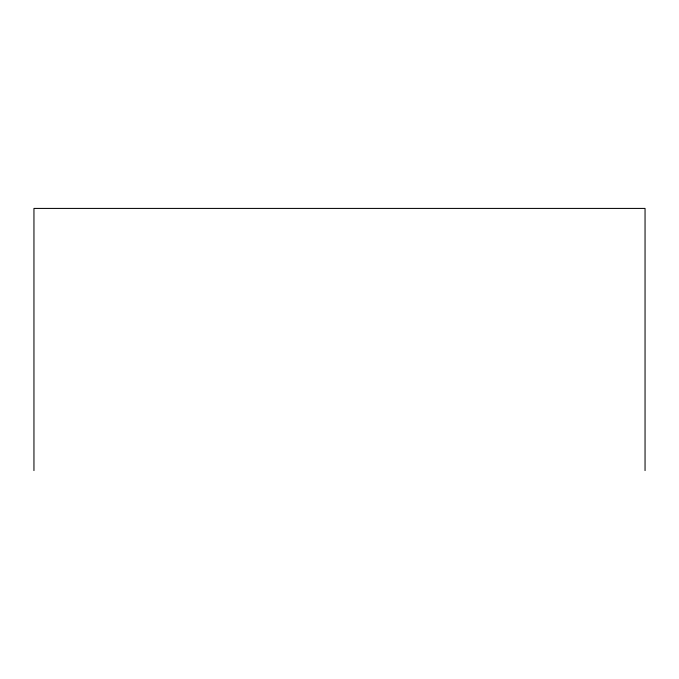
<?xml version="1.0" encoding="UTF-8"?>
<svg xmlns="http://www.w3.org/2000/svg" width="679" height="679" viewBox="0 0 679 679"><rect width="100%" height="100%" fill="white"/><g stroke="black" fill="none" stroke-linecap="round" stroke-linejoin="round"><path stroke-width="1.02" d="M645.05 470.581L645.05 208.419L33.95 208.419L33.95 470.581"/></g></svg>
